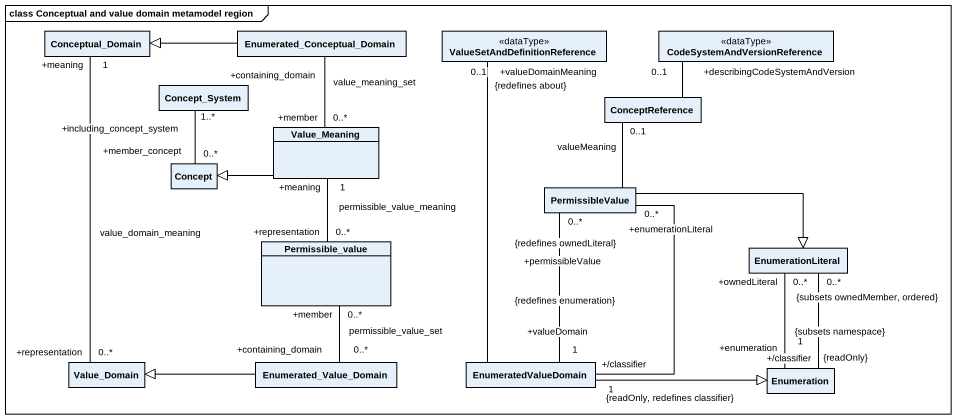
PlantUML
@startuml
mainframe class Conceptual and value domain metamodel region
hide circle
hide empty members
class Conceptual_Domain
class Enumerated_Conceptual_Domain
class "ValueSetAndDefinitionReference" as ValueSetAndDefinitionReferen <<dataType>>
class "CodeSystemAndVersionReference" as CodeSystemAndVersionReferenc <<dataType>>
class Concept_System
class ConceptReference
class Value_Meaning
class Concept
class PermissibleValue
class Permissible_value
class EnumerationLiteral
class Value_Domain
class Enumerated_Value_Domain
class EnumeratedValueDomain
class Enumeration
Enumerated_Conceptual_Domain -left-|> Conceptual_Domain
Enumerated_Conceptual_Domain "+containing_domain" -- "0..*\n+member" Value_Meaning : value_meaning_set
ValueSetAndDefinitionReferen "+valueDomainMeaning\n0..1\n{redefines about}" -- EnumeratedValueDomain
CodeSystemAndVersionReferenc "+describingCodeSystemAndVersion\n0..1" -- ConceptReference
Concept_System "1..*\n+including_concept_system" -- "0..*\n+member_concept" Concept
ConceptReference "valueMeaning\n0..1" -- PermissibleValue
Value_Meaning -left-|> Concept
PermissibleValue -right-|> EnumerationLiteral
PermissibleValue "+enumerationLiteral\n0..*" -- "+/classifier\n1\n{readOnly, redefines classifier}" EnumeratedValueDomain
Permissible_value "+representation\n0..*" -up- "1\n+meaning" Value_Meaning : permissible_value_meaning
EnumerationLiteral "0..*" -- "+/classifier\n{readOnly}" Enumeration
Value_Domain "+representation\n0..*" -up- "1\n+meaning" Conceptual_Domain : value_domain_meaning
Enumerated_Value_Domain "+containing_domain\n0..*" -up- "0..*\n+member" Permissible_value : permissible_value_set
Enumerated_Value_Domain -left-|> Value_Domain
EnumeratedValueDomain "+valueDomain\n1\n{redefines enumeration}" -up- "+permissibleValue\n0..*\n{redefines ownedLiteral}" PermissibleValue
EnumeratedValueDomain -right-|> Enumeration
Enumeration "+enumeration\n1\n{subsets namespace}" -up- "+ownedLiteral\n0..*\n{subsets ownedMember, ordered}" EnumerationLiteral
@enduml
